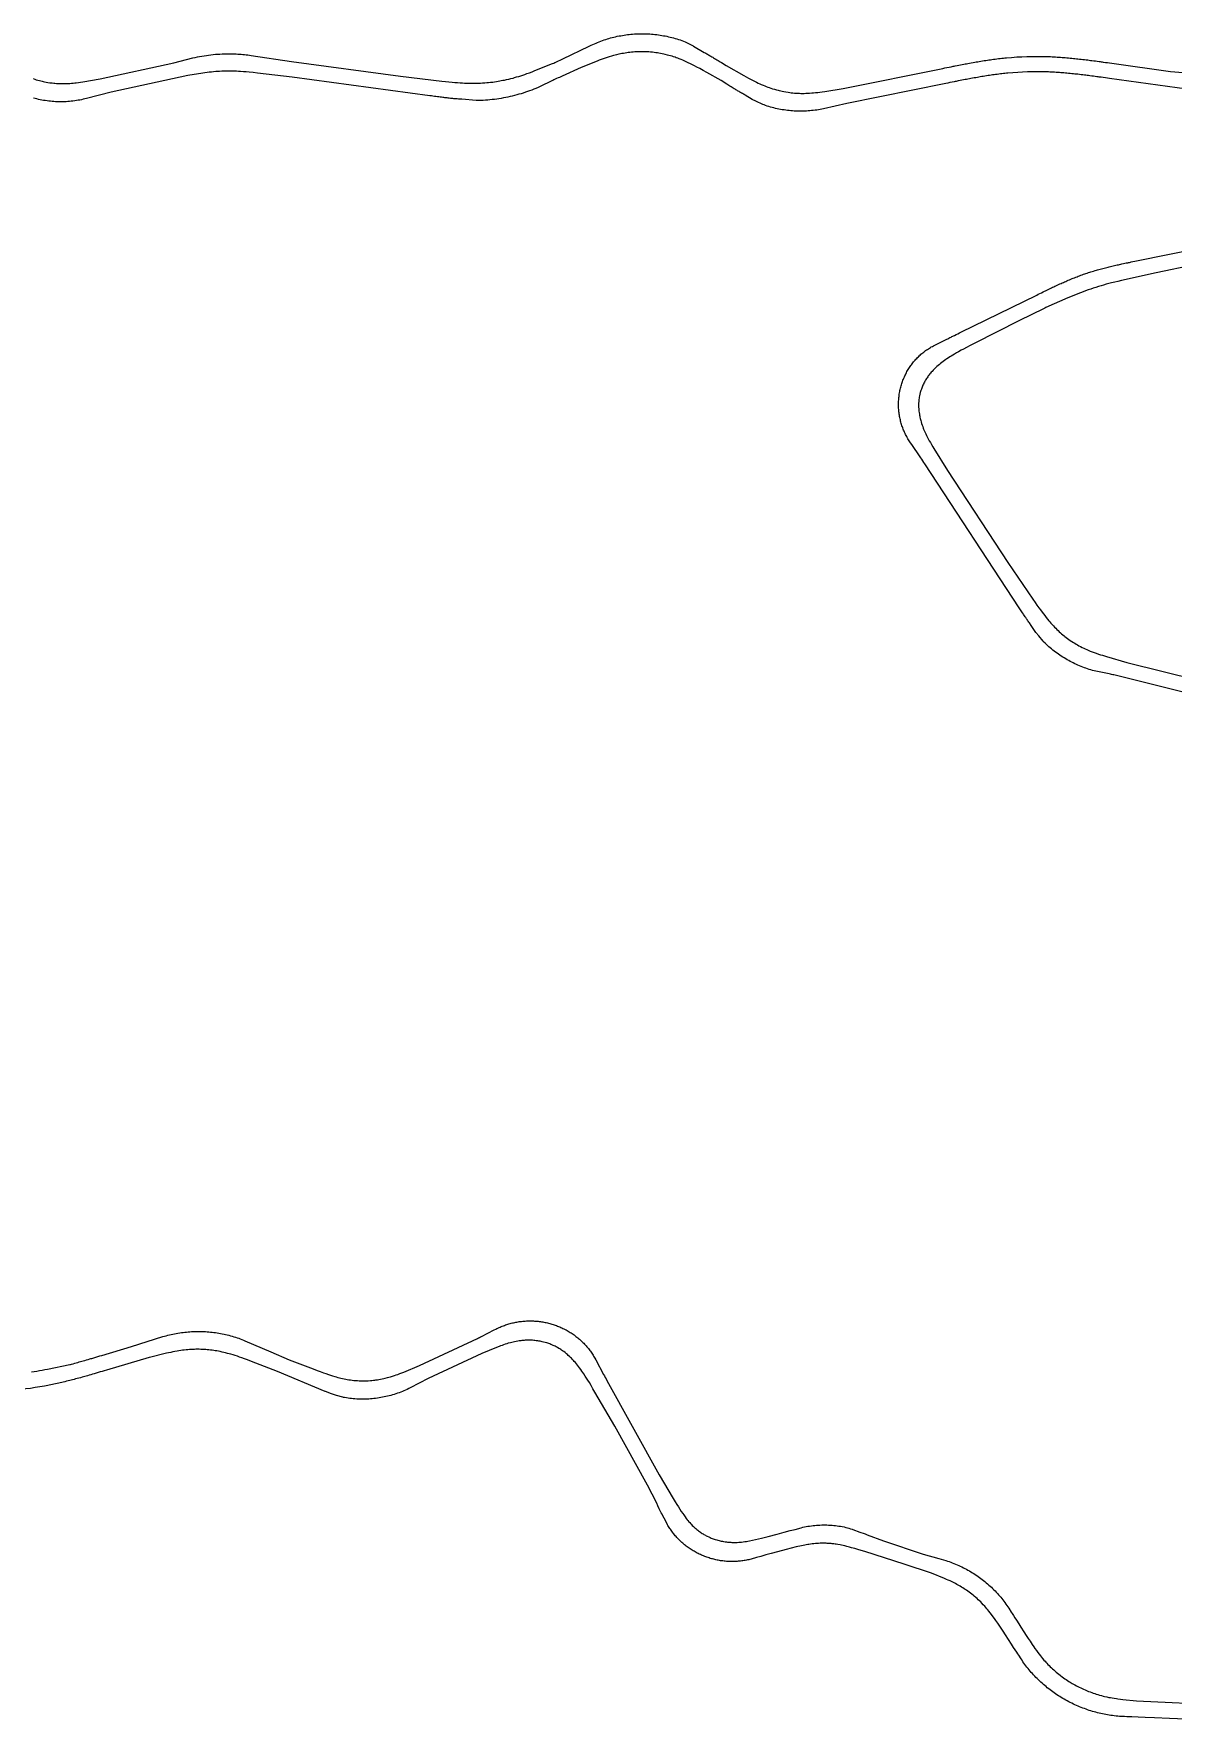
# Model space of a CAD drawing. Header units: metres. Extents: x 4690832 to 4692903, y 2173906 to 2175590.
# Drawn here: x 4691867 to 4692385, y 2174708 to 2175474 of the extents above; entities that cross this region are included whole.
import ezdxf

# ---------------------------------------------------------------- set-up
doc = ezdxf.new("R2010")
doc.units = ezdxf.units.M

msp = doc.modelspace()

# ---------------------------------------------------------------- linework, layer by layer
at = {"flags": 128}
for points in [[(4691866.97, 2175454.04), (4691867.66, 2175453.81), (4691868.36, 2175453.58), (4691869.06, 2175453.37), (4691869.77, 2175453.17), (4691870.48, 2175452.99), (4691870.96, 2175452.87), (4691871.44, 2175452.76), (4691872.16, 2175452.6), (4691872.88, 2175452.47), (4691873.59, 2175452.34), (4691874.56, 2175452.19), (4691875.05, 2175452.13), (4691875.53, 2175452.07), (4691876.27, 2175451.99), (4691876.75, 2175451.94), (4691877.49, 2175451.89), (4691878.23, 2175451.84), (4691878.96, 2175451.81), (4691879.69, 2175451.79), (4691880.67, 2175451.79), (4691881.4, 2175451.8), (4691882.14, 2175451.82), (4691882.88, 2175451.86), (4691883.62, 2175451.9), (4691884.36, 2175451.96), (4691885.09, 2175452.02), (4691885.83, 2175452.1), (4691886.55, 2175452.18), (4691887.53, 2175452.31), (4691888.5, 2175452.44), (4691889.47, 2175452.6), (4691897.4, 2175453.93), (4691930.89, 2175461.19), (4691939.57, 2175463.5), (4691940.58, 2175463.72), (4691941.59, 2175463.93), (4691942.6, 2175464.13), (4691943.61, 2175464.31), (4691944.63, 2175464.48), (4691945.65, 2175464.63), (4691946.67, 2175464.77), (4691947.69, 2175464.89), (4691948.71, 2175465), (4691949.73, 2175465.1), (4691950.76, 2175465.18), (4691951.78, 2175465.24), (4691952.81, 2175465.3), (4691953.84, 2175465.33), (4691954.86, 2175465.36), (4691955.89, 2175465.36), (4691956.91, 2175465.36), (4691957.68, 2175465.34), (4691958.45, 2175465.32), (4691959.22, 2175465.28), (4691959.98, 2175465.24), (4691960.75, 2175465.19), (4691961.51, 2175465.13), (4691962.27, 2175465.07), (4691963.03, 2175464.99), (4691963.79, 2175464.91), (4691964.55, 2175464.81), (4691966.04, 2175464.58), (4691984.31, 2175461.84), (4692033.86, 2175455.13), (4692052.64, 2175452.94), (4692054.36, 2175452.75), (4692055.84, 2175452.59), (4692057.31, 2175452.45), (4692058.54, 2175452.35), (4692059.77, 2175452.25), (4692061, 2175452.17), (4692061.98, 2175452.11), (4692062.96, 2175452.06), (4692063.95, 2175452.02), (4692064.94, 2175451.99), (4692066.17, 2175451.97), (4692067.16, 2175451.97), (4692068.15, 2175451.98), (4692069.15, 2175452.01), (4692070.15, 2175452.04), (4692071.13, 2175452.09), (4692072.12, 2175452.16), (4692073.1, 2175452.24), (4692073.83, 2175452.3), (4692074.81, 2175452.41), (4692075.78, 2175452.52), (4692076.51, 2175452.62), (4692077.49, 2175452.76), (4692078.21, 2175452.88), (4692078.94, 2175453), (4692079.68, 2175453.14), (4692080.41, 2175453.28), (4692081.14, 2175453.42), (4692082.11, 2175453.63), (4692083.07, 2175453.86), (4692084.03, 2175454.09), (4692084.99, 2175454.34), (4692085.7, 2175454.53), (4692086.64, 2175454.8), (4692087.58, 2175455.08), (4692088.52, 2175455.38), (4692089.45, 2175455.68), (4692090.39, 2175456), (4692091.32, 2175456.32), (4692092.48, 2175456.75), (4692093.64, 2175457.18), (4692094.57, 2175457.54), (4692102.54, 2175460.71, 0.000366), (4692104.4, 2175461.56), (4692107.63, 2175463.04), (4692119.64, 2175468.84), (4692120.57, 2175469.29), (4692121.28, 2175469.61), (4692121.99, 2175469.93), (4692122.71, 2175470.24), (4692123.44, 2175470.54), (4692124.16, 2175470.83), (4692124.9, 2175471.1), (4692125.63, 2175471.37), (4692126.37, 2175471.62), (4692127.11, 2175471.87), (4692127.86, 2175472.1), (4692128.61, 2175472.33), (4692129.36, 2175472.54), (4692130.12, 2175472.74), (4692130.87, 2175472.93), (4692131.64, 2175473.11), (4692132.4, 2175473.28), (4692133.16, 2175473.43), (4692133.93, 2175473.58), (4692134.7, 2175473.72), (4692135.48, 2175473.84), (4692136.25, 2175473.95), (4692137.02, 2175474.05), (4692137.8, 2175474.14), (4692138.58, 2175474.22), (4692139.36, 2175474.29), (4692140.14, 2175474.35), (4692140.92, 2175474.39), (4692141.7, 2175474.43), (4692142.48, 2175474.45), (4692143.26, 2175474.46), (4692144.04, 2175474.46), (4692144.83, 2175474.45), (4692145.61, 2175474.43), (4692146.39, 2175474.39), (4692147.17, 2175474.35), (4692147.95, 2175474.29), (4692148.73, 2175474.22), (4692149.51, 2175474.14), (4692150.28, 2175474.05), (4692151.06, 2175473.95), (4692151.83, 2175473.84), (4692152.6, 2175473.71), (4692153.37, 2175473.58), (4692154.14, 2175473.43), (4692154.91, 2175473.28), (4692155.67, 2175473.11), (4692156.43, 2175472.93), (4692157.19, 2175472.74), (4692157.94, 2175472.53), (4692158.69, 2175472.32), (4692159.44, 2175472.1), (4692160.19, 2175471.86), (4692160.93, 2175471.62), (4692161.67, 2175471.36), (4692162.43, 2175471.09), (4692163.15, 2175470.75), (4692165.66, 2175469.56), (4692166.82, 2175469.01), (4692167.08, 2175468.87), (4692171.91, 2175465.99, -0.003763), (4692173.45, 2175465.11, -0.003), (4692174.87, 2175464.27, -0.0024), (4692176.6, 2175463.22, -0.0012), (4692177.64, 2175462.58, -0.0006), (4692179.69, 2175461.31), (4692181.8, 2175460), (4692189.88, 2175455.49), (4692192.06, 2175454.29), (4692192.93, 2175453.82), (4692193.81, 2175453.35), (4692194.69, 2175452.9), (4692195.58, 2175452.46), (4692196.47, 2175452.03), (4692197.15, 2175451.72), (4692197.82, 2175451.42), (4692198.72, 2175451.02), (4692199.4, 2175450.74), (4692200.08, 2175450.47), (4692200.76, 2175450.21), (4692201.45, 2175449.96), (4692202.14, 2175449.72), (4692202.84, 2175449.49), (4692203.78, 2175449.19), (4692204.74, 2175448.92), (4692205.45, 2175448.74), (4692205.92, 2175448.62), (4692206.63, 2175448.45), (4692207.34, 2175448.3), (4692208.06, 2175448.15), (4692209.03, 2175447.98), (4692210, 2175447.83), (4692210.74, 2175447.73), (4692211.47, 2175447.64), (4692212.21, 2175447.57), (4692212.93, 2175447.51), (4692213.66, 2175447.46), (4692214.39, 2175447.42), (4692215.12, 2175447.39), (4692215.86, 2175447.37), (4692216.59, 2175447.37), (4692217.34, 2175447.37), (4692218.08, 2175447.39), (4692218.82, 2175447.42), (4692219.8, 2175447.47), (4692220.79, 2175447.54), (4692221.51, 2175447.6), (4692222.49, 2175447.7), (4692223.46, 2175447.81), (4692224.44, 2175447.93), (4692225.41, 2175448.06), (4692226.63, 2175448.25), (4692235.1, 2175449.62), (4692280.28, 2175458.73, -0.000345), (4692284.08, 2175459.49, -0.00069), (4692285.98, 2175459.87, -0.001381), (4692289.16, 2175460.49, -0.001726), (4692291.72, 2175460.97, -0.002417), (4692294.8, 2175461.52, -0.002762), (4692297.51, 2175461.98, -0.003452), (4692300.56, 2175462.45, -0.003798), (4692303.34, 2175462.85, -0.004488), (4692306.39, 2175463.23, -0.004833), (4692309.23, 2175463.53, -0.032521), (4692327.87, 2175464.09, -0.004833), (4692330.73, 2175463.97, -0.004488), (4692333.79, 2175463.77, -0.003798), (4692336.6, 2175463.55, -0.003452), (4692339.67, 2175463.26, -0.002762), (4692342.4, 2175462.97, -0.002417), (4692345.51, 2175462.6, -0.001726), (4692348.09, 2175462.28, -0.001381), (4692351.3, 2175461.85, -0.00069), (4692353.23, 2175461.59, -0.000345), (4692357.06, 2175461.06), (4692383.78, 2175457.35), (4692389.58, 2175456.87)], [(4692391.25, 2175449.24), (4692356.1, 2175454.13, 0.000345), (4692352.27, 2175454.66, 0.00069), (4692350.37, 2175454.92, 0.001381), (4692347.19, 2175455.34, 0.001726), (4692344.66, 2175455.65, 0.002417), (4692341.62, 2175456.01, 0.002762), (4692338.97, 2175456.29, 0.003452), (4692335.99, 2175456.58, 0.003798), (4692333.29, 2175456.79, 0.004488), (4692330.35, 2175456.98, 0.004833), (4692327.63, 2175457.1, 0.032521), (4692309.9, 2175456.56, 0.004833), (4692307.19, 2175456.27, 0.004488), (4692304.27, 2175455.91, 0.003798), (4692301.59, 2175455.53, 0.003452), (4692298.63, 2175455.07, 0.002762), (4692296, 2175454.62, 0.002417), (4692292.99, 2175454.08, 0.001726), (4692290.48, 2175453.61, 0.001381), (4692287.34, 2175453, 0.00069), (4692285.45, 2175452.62, 0.000345), (4692281.66, 2175451.86), (4692236.63, 2175442.78), (4692226.1, 2175440.35), (4692225.33, 2175440.19), (4692224.55, 2175440.04), (4692223.78, 2175439.91), (4692223.01, 2175439.79), (4692222.23, 2175439.68), (4692221.45, 2175439.58), (4692220.67, 2175439.5), (4692219.89, 2175439.42), (4692219.11, 2175439.36), (4692218.32, 2175439.31), (4692217.54, 2175439.28), (4692216.76, 2175439.25), (4692215.97, 2175439.24), (4692215.19, 2175439.24), (4692214.4, 2175439.26), (4692213.62, 2175439.28), (4692212.83, 2175439.32), (4692212.05, 2175439.37), (4692211.27, 2175439.43), (4692210.49, 2175439.51), (4692209.71, 2175439.6), (4692208.93, 2175439.7), (4692208.15, 2175439.81), (4692207.38, 2175439.93), (4692206.61, 2175440.07), (4692205.84, 2175440.21), (4692205.07, 2175440.37), (4692204.31, 2175440.55), (4692203.54, 2175440.73), (4692202.79, 2175440.93), (4692202.03, 2175441.13), (4692201.28, 2175441.35), (4692200.53, 2175441.59), (4692199.79, 2175441.83), (4692199.05, 2175442.08), (4692198.52, 2175442.27), (4692195.29, 2175443.8), (4692193.65, 2175444.58), (4692190.47, 2175446.58, -0.002732), (4692189.67, 2175447.03, -0.004312), (4692188.04, 2175447.95, -0.00308), (4692186.7, 2175448.74, -0.002464), (4692185.06, 2175449.74, -0.001232), (4692184.08, 2175450.34, -0.000616), (4692182.14, 2175451.54), (4692179.59, 2175453.13), (4692173.09, 2175456.79), (4692171.36, 2175457.76), (4692169.84, 2175458.59), (4692168.54, 2175459.29), (4692167.45, 2175459.87), (4692166.58, 2175460.32), (4692165.7, 2175460.76), (4692164.59, 2175461.3), (4692163.93, 2175461.61), (4692163.03, 2175462.02), (4692162.12, 2175462.41), (4692161.43, 2175462.69), (4692160.51, 2175463.06), (4692159.82, 2175463.32), (4692159.13, 2175463.57), (4692158.66, 2175463.74), (4692157.97, 2175463.97), (4692157.27, 2175464.19), (4692156.57, 2175464.4), (4692155.87, 2175464.6), (4692155.16, 2175464.79), (4692154.2, 2175465.03), (4692153.48, 2175465.2), (4692152.75, 2175465.35), (4692152.03, 2175465.49), (4692151.31, 2175465.62), (4692150.59, 2175465.73), (4692149.87, 2175465.84), (4692149.14, 2175465.94), (4692148.42, 2175466.02), (4692147.43, 2175466.11), (4692146.7, 2175466.17), (4692145.95, 2175466.21), (4692145.22, 2175466.25), (4692144.48, 2175466.27), (4692143.99, 2175466.27), (4692143.26, 2175466.28), (4692142.53, 2175466.27), (4692141.8, 2175466.25), (4692141.07, 2175466.21), (4692140.33, 2175466.17), (4692139.59, 2175466.11), (4692138.85, 2175466.05), (4692138.12, 2175465.97), (4692137.38, 2175465.88), (4692136.65, 2175465.78), (4692135.93, 2175465.67), (4692135.21, 2175465.55), (4692134.49, 2175465.42), (4692133.77, 2175465.27), (4692133.05, 2175465.12), (4692132.08, 2175464.9), (4692131.36, 2175464.72), (4692130.64, 2175464.53), (4692129.7, 2175464.27), (4692128.75, 2175463.99), (4692127.81, 2175463.69), (4692126.88, 2175463.39), (4692125.95, 2175463.07), (4692125.03, 2175462.73), (4692124.11, 2175462.39), (4692123.19, 2175462.03), (4692115.91, 2175459.14), (4692107.32, 2175455.2, -0.000488), (4692104.82, 2175454.06, -0.000976), (4692103.57, 2175453.49, -0.000932), (4692102.56, 2175453.04), (4692097.34, 2175450.45), (4692096.39, 2175450.03), (4692095.44, 2175449.63), (4692094.49, 2175449.24), (4692093.52, 2175448.87), (4692092.56, 2175448.51), (4692091.59, 2175448.17), (4692090.61, 2175447.84), (4692089.63, 2175447.52), (4692088.65, 2175447.21), (4692087.66, 2175446.92), (4692086.67, 2175446.64), (4692085.67, 2175446.38), (4692084.67, 2175446.13), (4692083.67, 2175445.9), (4692082.66, 2175445.67), (4692081.66, 2175445.47), (4692080.64, 2175445.27), (4692079.63, 2175445.09), (4692078.61, 2175444.93), (4692077.59, 2175444.78), (4692076.57, 2175444.64), (4692075.55, 2175444.52), (4692074.52, 2175444.41), (4692073.5, 2175444.32), (4692072.47, 2175444.24), (4692071.44, 2175444.17), (4692070.41, 2175444.12), (4692069.36, 2175444.08), (4692068.31, 2175444.12), (4692061.77, 2175444.65, -0.00471), (4692059.64, 2175444.81, -0.003905), (4692057.68, 2175444.98, -0.003417), (4692055.46, 2175445.22, -0.00244), (4692053.61, 2175445.43, -0.001952), (4692051.33, 2175445.72, -0.000976), (4692049.96, 2175445.9, -0.000488), (4692047.24, 2175446.26), (4691984.6, 2175454.73), (4691968.83, 2175456.56), (4691966.87, 2175456.77), (4691965.15, 2175456.95), (4691963.68, 2175457.09), (4691962.45, 2175457.19), (4691961.23, 2175457.28), (4691960.25, 2175457.35), (4691959.27, 2175457.4), (4691958.29, 2175457.44), (4691957.55, 2175457.46), (4691956.56, 2175457.48), (4691955.82, 2175457.48), (4691955.08, 2175457.48), (4691954.34, 2175457.47), (4691953.6, 2175457.45), (4691952.6, 2175457.41), (4691951.61, 2175457.35), (4691950.87, 2175457.31), (4691949.89, 2175457.23), (4691948.9, 2175457.14), (4691947.92, 2175457.04), (4691946.95, 2175456.92), (4691945.98, 2175456.8), (4691945.01, 2175456.66), (4691944.03, 2175456.51), (4691937.25, 2175455.41), (4691902.4, 2175447.85), (4691891.2, 2175445.03), (4691890.45, 2175444.84), (4691889.68, 2175444.66), (4691888.91, 2175444.49), (4691888.14, 2175444.33), (4691887.36, 2175444.19), (4691886.58, 2175444.06), (4691885.8, 2175443.95), (4691885.02, 2175443.85), (4691884.24, 2175443.76), (4691883.45, 2175443.69), (4691882.67, 2175443.62), (4691881.88, 2175443.58), (4691881.09, 2175443.54), (4691880.31, 2175443.52), (4691879.52, 2175443.51), (4691878.73, 2175443.52), (4691877.94, 2175443.54), (4691877.16, 2175443.57), (4691876.37, 2175443.62), (4691875.58, 2175443.68), (4691874.8, 2175443.75), (4691874.02, 2175443.84), (4691873.23, 2175443.94), (4691872.45, 2175444.05), (4691871.68, 2175444.18), (4691870.9, 2175444.32), (4691870.13, 2175444.47), (4691869.36, 2175444.64), (4691868.59, 2175444.82), (4691867.83, 2175445.01), (4691867.07, 2175445.21)], [(4692421.66, 2175167.19), (4692358.09, 2175183.01, -0.000603), (4692355.89, 2175183.56, -0.000035), (4692355.85, 2175183.57), (4692351.41, 2175184.38), (4692350.64, 2175184.55), (4692349.88, 2175184.73), (4692349.12, 2175184.93), (4692348.36, 2175185.13), (4692347.61, 2175185.35), (4692346.86, 2175185.58), (4692346.11, 2175185.82), (4692345.37, 2175186.07), (4692344.63, 2175186.33), (4692343.9, 2175186.61), (4692343.17, 2175186.89), (4692342.44, 2175187.19), (4692341.72, 2175187.5), (4692341, 2175187.81), (4692340.29, 2175188.14), (4692339.59, 2175188.48), (4692338.89, 2175188.84), (4692338.19, 2175189.2), (4692337.5, 2175189.57), (4692336.82, 2175189.95), (4692336.14, 2175190.35), (4692335.47, 2175190.75), (4692334.8, 2175191.17), (4692334.14, 2175191.59), (4692333.49, 2175192.02), (4692332.85, 2175192.47), (4692332.21, 2175192.92), (4692331.58, 2175193.39), (4692330.95, 2175193.86), (4692330.34, 2175194.34), (4692329.73, 2175194.84), (4692329.13, 2175195.34), (4692328.53, 2175195.85), (4692327.95, 2175196.37), (4692327.37, 2175196.9), (4692326.8, 2175197.44), (4692326.24, 2175197.98), (4692326.04, 2175198.18), (4692325.85, 2175198.4), (4692323.9, 2175200.74), (4692322.58, 2175202.33), (4692322.27, 2175202.77), (4692320.15, 2175206.02, -0.001069), (4692319.94, 2175206.32, -0.00422), (4692318.85, 2175207.84, -0.003014), (4692317.97, 2175209.12, -0.002411), (4692316.9, 2175210.72, -0.001206), (4692316.26, 2175211.68, -0.000603), (4692315.01, 2175213.58), (4692272.15, 2175278.93, -0.001603), (4692270.32, 2175281.74, -0.002083), (4692269.72, 2175282.68), (4692266.51, 2175287.31), (4692265.31, 2175289.04), (4692265.01, 2175289.5), (4692264.72, 2175289.96), (4692264.44, 2175290.42), (4692264.17, 2175290.89), (4692263.91, 2175291.36), (4692263.65, 2175291.84), (4692263.41, 2175292.32), (4692263.17, 2175292.81), (4692262.94, 2175293.3), (4692262.72, 2175293.79), (4692262.51, 2175294.29), (4692262.31, 2175294.79), (4692262.11, 2175295.29), (4692261.93, 2175295.8), (4692261.75, 2175296.31), (4692261.59, 2175296.83), (4692261.43, 2175297.35), (4692261.28, 2175297.87), (4692261.14, 2175298.39), (4692261.01, 2175298.91), (4692260.89, 2175299.44), (4692260.78, 2175299.97), (4692260.68, 2175300.5), (4692260.59, 2175301.03), (4692260.5, 2175301.57), (4692260.43, 2175302.1), (4692260.36, 2175302.64), (4692260.31, 2175303.18), (4692260.26, 2175303.72), (4692260.23, 2175304.26), (4692260.2, 2175304.8), (4692260.19, 2175305.34), (4692260.18, 2175305.88), (4692260.18, 2175306.42), (4692260.19, 2175306.96), (4692260.21, 2175307.5), (4692260.25, 2175308.04), (4692260.29, 2175308.58), (4692260.34, 2175309.12), (4692260.4, 2175309.65), (4692260.46, 2175310.19), (4692260.54, 2175310.72), (4692260.63, 2175311.26), (4692260.73, 2175311.79), (4692260.83, 2175312.32), (4692260.95, 2175312.84), (4692261.08, 2175313.37), (4692261.21, 2175313.89), (4692261.35, 2175314.41), (4692261.51, 2175314.93), (4692261.67, 2175315.45), (4692261.84, 2175315.96), (4692262.02, 2175316.47), (4692262.21, 2175316.97), (4692262.41, 2175317.47), (4692262.61, 2175317.97), (4692262.83, 2175318.47), (4692263.05, 2175318.96), (4692263.28, 2175319.44), (4692263.53, 2175319.93), (4692263.78, 2175320.4), (4692264.03, 2175320.88), (4692264.3, 2175321.34), (4692264.57, 2175321.81), (4692264.86, 2175322.26), (4692265.15, 2175322.72), (4692265.44, 2175323.16), (4692265.75, 2175323.61), (4692266.06, 2175324.04), (4692266.39, 2175324.47), (4692266.71, 2175324.89), (4692267.05, 2175325.31), (4692267.39, 2175325.72), (4692267.74, 2175326.13), (4692268.1, 2175326.53), (4692268.47, 2175326.92), (4692268.84, 2175327.3), (4692269.21, 2175327.68), (4692269.6, 2175328.05), (4692269.99, 2175328.41), (4692270.38, 2175328.76), (4692270.78, 2175329.11), (4692271.19, 2175329.45), (4692271.61, 2175329.78), (4692272.02, 2175330.1), (4692272.45, 2175330.42), (4692272.88, 2175330.72), (4692273.31, 2175331.02), (4692273.75, 2175331.31), (4692274.19, 2175331.58), (4692274.64, 2175331.85), (4692275.09, 2175332.11), (4692275.55, 2175332.36), (4692276.01, 2175332.6), (4692276.68, 2175332.94), (4692282.11, 2175335.59, -0.004857), (4692284.04, 2175336.61, -0.003205), (4692285.56, 2175337.38, -0.001603), (4692288.57, 2175338.86), (4692322.97, 2175355.71, -0.000428), (4692325.85, 2175357.12, -0.000856), (4692327.3, 2175357.82, -0.001711), (4692329.72, 2175358.99, -0.002139), (4692331.68, 2175359.91, -0.002995), (4692334.05, 2175360.99, -0.003423), (4692336.14, 2175361.91, -0.004278), (4692338.51, 2175362.92, -0.004706), (4692340.69, 2175363.8, -0.005562), (4692343.09, 2175364.71, -0.00599), (4692345.35, 2175365.5, -0.00599), (4692347.63, 2175366.24, -0.005562), (4692350.09, 2175366.98, -0.004706), (4692352.35, 2175367.61, -0.004278), (4692354.84, 2175368.26, -0.003423), (4692357.07, 2175368.8, -0.002995), (4692359.6, 2175369.38, -0.002139), (4692361.72, 2175369.84, -0.001711), (4692364.35, 2175370.4, -0.000856), (4692365.93, 2175370.72, -0.000428), (4692369.07, 2175371.36), (4692395.36, 2175376.65)], [(4692394.75, 2175369.39), (4692377.23, 2175365.86), (4692361.57, 2175362.32), (4692359.87, 2175361.92), (4692358.42, 2175361.57), (4692356.97, 2175361.21), (4692355.78, 2175360.9), (4692354.58, 2175360.58), (4692353.38, 2175360.25), (4692352.2, 2175359.91), (4692351.01, 2175359.56), (4692349.84, 2175359.19), (4692348.67, 2175358.82), (4692347.5, 2175358.44), (4692346.34, 2175358.04), (4692345.18, 2175357.63), (4692344.02, 2175357.2), (4692342.87, 2175356.76), (4692341.72, 2175356.31), (4692340.58, 2175355.85), (4692339.44, 2175355.38), (4692338.3, 2175354.9), (4692337.16, 2175354.4), (4692327.15, 2175349.96, 0.000164), (4692326.05, 2175349.43), (4692315.23, 2175344.13), (4692294.58, 2175333.67), (4692292.81, 2175332.77), (4692291.05, 2175331.85), (4692289.74, 2175331.16), (4692288.66, 2175330.57), (4692287.36, 2175329.85), (4692286.5, 2175329.37), (4692285.64, 2175328.87), (4692284.79, 2175328.37), (4692284.16, 2175327.98), (4692283.53, 2175327.58), (4692282.9, 2175327.18), (4692282.08, 2175326.63), (4692281.68, 2175326.36), (4692281.07, 2175325.93), (4692280.48, 2175325.51), (4692279.9, 2175325.07), (4692279.32, 2175324.62), (4692278.75, 2175324.16), (4692278.19, 2175323.69), (4692277.64, 2175323.2), (4692277.1, 2175322.7), (4692276.57, 2175322.19), (4692276.23, 2175321.85), (4692275.9, 2175321.51), (4692275.4, 2175320.97), (4692275.08, 2175320.61), (4692274.76, 2175320.24), (4692274.45, 2175319.87), (4692274, 2175319.29), (4692273.71, 2175318.91), (4692273.43, 2175318.51), (4692273.16, 2175318.11), (4692272.89, 2175317.71), (4692272.63, 2175317.3), (4692272.38, 2175316.89), (4692272.15, 2175316.48), (4692271.91, 2175316.05), (4692271.69, 2175315.63), (4692271.48, 2175315.19), (4692271.27, 2175314.75), (4692271.08, 2175314.32), (4692270.9, 2175313.87), (4692270.73, 2175313.42), (4692270.56, 2175312.97), (4692270.33, 2175312.28), (4692270.19, 2175311.82), (4692270.07, 2175311.37), (4692269.89, 2175310.66), (4692269.74, 2175309.95), (4692269.61, 2175309.23), (4692269.54, 2175308.76), (4692269.47, 2175308.28), (4692269.42, 2175307.8), (4692269.38, 2175307.32), (4692269.33, 2175306.59), (4692269.31, 2175305.87), (4692269.31, 2175305.39), (4692269.32, 2175304.67), (4692269.36, 2175303.94), (4692269.39, 2175303.46), (4692269.44, 2175302.98), (4692269.53, 2175302.26), (4692269.64, 2175301.53), (4692269.72, 2175301.06), (4692269.81, 2175300.59), (4692269.91, 2175300.12), (4692270.02, 2175299.64), (4692270.13, 2175299.17), (4692270.26, 2175298.7), (4692270.46, 2175298), (4692270.68, 2175297.3), (4692270.91, 2175296.62), (4692271.16, 2175295.93), (4692271.42, 2175295.25), (4692271.6, 2175294.8), (4692271.89, 2175294.12), (4692272.29, 2175293.21), (4692272.6, 2175292.55), (4692272.93, 2175291.88), (4692273.37, 2175291), (4692273.71, 2175290.35), (4692274.18, 2175289.49), (4692274.66, 2175288.64), (4692275.15, 2175287.78), (4692275.78, 2175286.72), (4692276.3, 2175285.88), (4692282.44, 2175276.01), (4692309.91, 2175234.12), (4692321.25, 2175217.44), (4692322.23, 2175216.01), (4692323.08, 2175214.79), (4692323.94, 2175213.57), (4692324.66, 2175212.57), (4692325.4, 2175211.57), (4692325.99, 2175210.78), (4692326.6, 2175209.99), (4692327.21, 2175209.21), (4692327.84, 2175208.44), (4692328.47, 2175207.67), (4692328.95, 2175207.11), (4692329.43, 2175206.56), (4692330.09, 2175205.82), (4692330.59, 2175205.29), (4692331.09, 2175204.76), (4692331.61, 2175204.23), (4692332.13, 2175203.72), (4692332.66, 2175203.21), (4692333.2, 2175202.7), (4692333.75, 2175202.21), (4692334.31, 2175201.72), (4692334.87, 2175201.24), (4692335.44, 2175200.78), (4692335.82, 2175200.48), (4692336.4, 2175200.03), (4692336.99, 2175199.6), (4692337.58, 2175199.17), (4692338.18, 2175198.75), (4692339.01, 2175198.2), (4692339.63, 2175197.8), (4692340.26, 2175197.42), (4692340.89, 2175197.04), (4692341.54, 2175196.67), (4692342.18, 2175196.31), (4692342.82, 2175195.97), (4692343.69, 2175195.53), (4692344.36, 2175195.2), (4692345.02, 2175194.89), (4692345.7, 2175194.58), (4692346.38, 2175194.29), (4692347.29, 2175193.91), (4692348.21, 2175193.55), (4692349.13, 2175193.2), (4692350.05, 2175192.87), (4692350.98, 2175192.55), (4692351.91, 2175192.24), (4692352.85, 2175191.95), (4692353.79, 2175191.66), (4692354.74, 2175191.38), (4692363.97, 2175188.76), (4692412.32, 2175176.73)], [(4691866.14, 2174866.27), (4691867.36, 2174866.46), (4691868.58, 2174866.65), (4691869.79, 2174866.86), (4691871.01, 2174867.07), (4691872.22, 2174867.3), (4691873.44, 2174867.53), (4691883.58, 2174869.61, 0.000862), (4691884.36, 2174869.81, 0.002453), (4691887.27, 2174870.61, 0.001752), (4691889.69, 2174871.29, 0.001402), (4691892.73, 2174872.16, 0.000701), (4691894.55, 2174872.7, 0.00035), (4691898.2, 2174873.78), (4691911.68, 2174877.77), (4691925.91, 2174882.29), (4691926.66, 2174882.51), (4691927.41, 2174882.72), (4691928.17, 2174882.92), (4691928.92, 2174883.11), (4691929.68, 2174883.28), (4691930.44, 2174883.45), (4691931.21, 2174883.61), (4691931.98, 2174883.76), (4691932.74, 2174883.89), (4691933.52, 2174884.02), (4691934.29, 2174884.13), (4691935.06, 2174884.23), (4691935.84, 2174884.33), (4691936.61, 2174884.41), (4691937.39, 2174884.48), (4691938.17, 2174884.54), (4691938.95, 2174884.59), (4691939.72, 2174884.63), (4691940.5, 2174884.65), (4691941.28, 2174884.67), (4691942.06, 2174884.68), (4691942.84, 2174884.67), (4691943.62, 2174884.66), (4691944.4, 2174884.63), (4691945.18, 2174884.59), (4691945.96, 2174884.54), (4691946.74, 2174884.48), (4691947.51, 2174884.41), (4691948.29, 2174884.33), (4691949.06, 2174884.24), (4691949.83, 2174884.13), (4691950.6, 2174884.02), (4691951.37, 2174883.89), (4691952.13, 2174883.76), (4691952.9, 2174883.61), (4691953.66, 2174883.45), (4691954.41, 2174883.28), (4691955.17, 2174883.1), (4691955.92, 2174882.91), (4691956.67, 2174882.71), (4691957.41, 2174882.5), (4691958.15, 2174882.28), (4691958.89, 2174882.05), (4691959.62, 2174881.8), (4691960.35, 2174881.55), (4691961.07, 2174881.28), (4691961.78, 2174881.01), (4691962.5, 2174880.72), (4691963.2, 2174880.42), (4691974.92, 2174875.34), (4691983.27, 2174871.83), (4691994.12, 2174867.64), (4691995.99, 2174866.93), (4691997.4, 2174866.41), (4691998.8, 2174865.89), (4691999.97, 2174865.48), (4692001.14, 2174865.08), (4692002.08, 2174864.77), (4692003.01, 2174864.48), (4692003.96, 2174864.19), (4692004.67, 2174863.99), (4692005.38, 2174863.8), (4692006.09, 2174863.62), (4692006.81, 2174863.44), (4692007.53, 2174863.28), (4692008.25, 2174863.12), (4692008.98, 2174862.98), (4692009.7, 2174862.84), (4692010.43, 2174862.72), (4692011.15, 2174862.62), (4692011.87, 2174862.52), (4692012.6, 2174862.44), (4692013.33, 2174862.37), (4692013.82, 2174862.33), (4692014.3, 2174862.3), (4692015.04, 2174862.26), (4692015.78, 2174862.24), (4692016.51, 2174862.22), (4692017.25, 2174862.23), (4692017.98, 2174862.24), (4692018.71, 2174862.27), (4692019.19, 2174862.29), (4692020.17, 2174862.36), (4692020.91, 2174862.43), (4692021.64, 2174862.51), (4692022.14, 2174862.57), (4692022.62, 2174862.63), (4692023.35, 2174862.74), (4692024.07, 2174862.86), (4692024.79, 2174862.99), (4692025.5, 2174863.13), (4692026.22, 2174863.29), (4692026.94, 2174863.45), (4692027.9, 2174863.69), (4692028.61, 2174863.89), (4692029.32, 2174864.09), (4692030.26, 2174864.38), (4692031.2, 2174864.68), (4692031.9, 2174864.92), (4692032.59, 2174865.16), (4692033.51, 2174865.5), (4692034.42, 2174865.85), (4692035.34, 2174866.22), (4692042.45, 2174869.13), (4692068.82, 2174881.48, -0.000874), (4692070.73, 2174882.37), (4692076.47, 2174885.37), (4692077.18, 2174885.74), (4692077.66, 2174885.98), (4692078.14, 2174886.21), (4692078.63, 2174886.43), (4692079.12, 2174886.65), (4692079.61, 2174886.86), (4692080.11, 2174887.06), (4692080.61, 2174887.25), (4692081.11, 2174887.43), (4692081.62, 2174887.61), (4692082.13, 2174887.78), (4692082.64, 2174887.94), (4692083.15, 2174888.1), (4692083.66, 2174888.24), (4692084.18, 2174888.38), (4692084.7, 2174888.51), (4692085.22, 2174888.63), (4692085.75, 2174888.74), (4692086.27, 2174888.85), (4692086.8, 2174888.94), (4692087.33, 2174889.03), (4692087.86, 2174889.11), (4692088.39, 2174889.18), (4692088.92, 2174889.25), (4692089.45, 2174889.3), (4692089.99, 2174889.35), (4692090.52, 2174889.39), (4692091.05, 2174889.42), (4692091.59, 2174889.44), (4692092.12, 2174889.45), (4692092.66, 2174889.46), (4692093.2, 2174889.46), (4692093.73, 2174889.45), (4692094.27, 2174889.43), (4692094.8, 2174889.4), (4692095.34, 2174889.36), (4692095.87, 2174889.32), (4692096.4, 2174889.27), (4692096.93, 2174889.2), (4692097.46, 2174889.14), (4692097.99, 2174889.06), (4692098.52, 2174888.97), (4692099.05, 2174888.88), (4692099.57, 2174888.78), (4692100.1, 2174888.67), (4692100.62, 2174888.55), (4692101.14, 2174888.42), (4692101.66, 2174888.29), (4692102.17, 2174888.14), (4692102.69, 2174887.99), (4692103.2, 2174887.83), (4692103.71, 2174887.67), (4692104.21, 2174887.49), (4692104.71, 2174887.31), (4692105.21, 2174887.12), (4692105.71, 2174886.92), (4692106.2, 2174886.72), (4692106.69, 2174886.5), (4692107.18, 2174886.28), (4692107.66, 2174886.05), (4692108.14, 2174885.82), (4692108.62, 2174885.58), (4692109.09, 2174885.32), (4692109.56, 2174885.07), (4692110.02, 2174884.8), (4692110.48, 2174884.53), (4692110.94, 2174884.25), (4692111.39, 2174883.96), (4692111.83, 2174883.67), (4692112.27, 2174883.37), (4692112.71, 2174883.06), (4692113.14, 2174882.75), (4692113.56, 2174882.43), (4692113.98, 2174882.1), (4692114.4, 2174881.77), (4692114.8, 2174881.43), (4692115.21, 2174881.08), (4692115.6, 2174880.73), (4692116, 2174880.37), (4692116.38, 2174880.01), (4692116.76, 2174879.64), (4692117.13, 2174879.27), (4692117.5, 2174878.89), (4692117.86, 2174878.5), (4692118.21, 2174878.11), (4692118.56, 2174877.71), (4692118.9, 2174877.31), (4692119.23, 2174876.9), (4692119.56, 2174876.49), (4692119.88, 2174876.07), (4692120.19, 2174875.65), (4692120.49, 2174875.23), (4692120.78, 2174874.8), (4692121.07, 2174874.36), (4692121.35, 2174873.92), (4692121.62, 2174873.48), (4692121.88, 2174873.04), (4692122.14, 2174872.59), (4692122.61, 2174871.7), (4692126.16, 2174865.09, -0.001306), (4692127.65, 2174862.43), (4692151.45, 2174819.53), (4692157.81, 2174808.76), (4692158.7, 2174807.27), (4692159.48, 2174806.01), (4692160.13, 2174804.96), (4692160.79, 2174803.91), (4692161.47, 2174802.88), (4692162.16, 2174801.85), (4692162.58, 2174801.24), (4692163.16, 2174800.44), (4692163.75, 2174799.64), (4692164.2, 2174799.07), (4692164.5, 2174798.68), (4692164.96, 2174798.12), (4692165.28, 2174797.76), (4692165.76, 2174797.22), (4692166.1, 2174796.86), (4692166.43, 2174796.52), (4692166.95, 2174796), (4692167.3, 2174795.68), (4692167.66, 2174795.36), (4692168.02, 2174795.04), (4692168.59, 2174794.58), (4692168.98, 2174794.27), (4692169.36, 2174793.98), (4692169.75, 2174793.7), (4692170.14, 2174793.42), (4692170.54, 2174793.15), (4692170.95, 2174792.89), (4692171.36, 2174792.63), (4692171.78, 2174792.39), (4692172.42, 2174792.03), (4692172.84, 2174791.8), (4692173.27, 2174791.58), (4692173.92, 2174791.27), (4692174.6, 2174790.97), (4692175.04, 2174790.78), (4692175.49, 2174790.61), (4692175.94, 2174790.44), (4692176.39, 2174790.28), (4692176.85, 2174790.12), (4692177.55, 2174789.91), (4692178.01, 2174789.77), (4692178.72, 2174789.59), (4692179.19, 2174789.48), (4692179.66, 2174789.37), (4692180.14, 2174789.28), (4692180.61, 2174789.19), (4692181.33, 2174789.08), (4692182.06, 2174788.98), (4692182.53, 2174788.93), (4692183.02, 2174788.88), (4692183.5, 2174788.85), (4692183.98, 2174788.82), (4692184.47, 2174788.8), (4692185.21, 2174788.78), (4692185.69, 2174788.78), (4692186.17, 2174788.78), (4692186.91, 2174788.81), (4692187.64, 2174788.85), (4692188.12, 2174788.88), (4692188.86, 2174788.95), (4692189.58, 2174789.03), (4692190.31, 2174789.13), (4692191.05, 2174789.24), (4692191.76, 2174789.36), (4692192.48, 2174789.49), (4692197.88, 2174790.77), (4692200.94, 2174791.54), (4692205.08, 2174792.59), (4692208.25, 2174793.41), (4692210.95, 2174794.12), (4692213.16, 2174794.71), (4692215.91, 2174795.45), (4692216.68, 2174795.64), (4692217.45, 2174795.8), (4692218.23, 2174795.96), (4692219, 2174796.1), (4692219.78, 2174796.23), (4692220.56, 2174796.34), (4692221.35, 2174796.44), (4692222.13, 2174796.52), (4692222.92, 2174796.6), (4692223.7, 2174796.65), (4692224.49, 2174796.69), (4692225.28, 2174796.72), (4692226.06, 2174796.74), (4692226.85, 2174796.74), (4692227.64, 2174796.72), (4692228.42, 2174796.69), (4692229.21, 2174796.65), (4692229.99, 2174796.59), (4692230.77, 2174796.52), (4692231.55, 2174796.43), (4692232.33, 2174796.33), (4692233.1, 2174796.22), (4692233.87, 2174796.09), (4692234.64, 2174795.95), (4692235.41, 2174795.79), (4692236.17, 2174795.62), (4692236.92, 2174795.43), (4692237.67, 2174795.23), (4692238.41, 2174795.02), (4692239.15, 2174794.79), (4692239.41, 2174794.71), (4692242.65, 2174793.49), (4692243.08, 2174793.35), (4692244.04, 2174793.01), (4692245.01, 2174792.66), (4692245.97, 2174792.3), (4692253.42, 2174789.43), (4692271.41, 2174783.39), (4692278.43, 2174781.42), (4692280.65, 2174780.8), (4692281.66, 2174780.52), (4692282.42, 2174780.28), (4692283.16, 2174780.03), (4692283.9, 2174779.77), (4692284.63, 2174779.49), (4692285.36, 2174779.21), (4692286.08, 2174778.92), (4692286.8, 2174778.61), (4692287.52, 2174778.3), (4692288.23, 2174777.97), (4692288.93, 2174777.64), (4692289.64, 2174777.29), (4692290.33, 2174776.93), (4692291.02, 2174776.57), (4692291.71, 2174776.19), (4692292.39, 2174775.81), (4692293.06, 2174775.41), (4692293.73, 2174775.01), (4692294.39, 2174774.59), (4692295.05, 2174774.17), (4692295.7, 2174773.73), (4692296.34, 2174773.29), (4692296.98, 2174772.84), (4692297.61, 2174772.38), (4692298.23, 2174771.91), (4692298.84, 2174771.43), (4692299.45, 2174770.94), (4692300.05, 2174770.44), (4692300.65, 2174769.94), (4692301.23, 2174769.42), (4692301.81, 2174768.9), (4692302.38, 2174768.37), (4692302.94, 2174767.83), (4692303.5, 2174767.28), (4692304.04, 2174766.73), (4692304.58, 2174766.17), (4692305.1, 2174765.6), (4692305.62, 2174765.02), (4692306.13, 2174764.43), (4692306.63, 2174763.84), (4692307.12, 2174763.24), (4692307.6, 2174762.64), (4692308.07, 2174762.03), (4692308.53, 2174761.41), (4692308.98, 2174760.78), (4692309.42, 2174760.15), (4692309.84, 2174759.52), (4692310.25, 2174758.88), (4692311.44, 2174757.02), (4692311.83, 2174756.42), (4692312.4, 2174755.57), (4692313.09, 2174754.5), (4692313.76, 2174753.43), (4692314.83, 2174751.71), (4692315.73, 2174750.26), (4692317.08, 2174748.18), (4692318.16, 2174746.52), (4692319.11, 2174745.07), (4692319.93, 2174743.83), (4692320.9, 2174742.4), (4692321.6, 2174741.39), (4692322.17, 2174740.58), (4692322.89, 2174739.58), (4692323.47, 2174738.79), (4692324.07, 2174738), (4692324.68, 2174737.22), (4692325.14, 2174736.64), (4692325.61, 2174736.07), (4692326.26, 2174735.32), (4692326.75, 2174734.77), (4692327.08, 2174734.4), (4692327.58, 2174733.87), (4692328.08, 2174733.34), (4692328.59, 2174732.82), (4692329.12, 2174732.3), (4692329.65, 2174731.8), (4692330.18, 2174731.29), (4692330.73, 2174730.8), (4692331.29, 2174730.3), (4692331.85, 2174729.82), (4692332.42, 2174729.35), (4692333, 2174728.88), (4692333.58, 2174728.43), (4692333.97, 2174728.13), (4692334.55, 2174727.69), (4692335.14, 2174727.26), (4692335.74, 2174726.84), (4692336.35, 2174726.42), (4692336.97, 2174726.01), (4692337.59, 2174725.61), (4692338.22, 2174725.22), (4692339.07, 2174724.71), (4692339.71, 2174724.34), (4692340.35, 2174723.98), (4692341, 2174723.63), (4692341.65, 2174723.29), (4692342.3, 2174722.96), (4692342.96, 2174722.64), (4692343.63, 2174722.32), (4692344.3, 2174722.02), (4692344.98, 2174721.72), (4692345.66, 2174721.43), (4692346.58, 2174721.06), (4692347.27, 2174720.8), (4692347.97, 2174720.54), (4692348.66, 2174720.3), (4692349.35, 2174720.06), (4692350.05, 2174719.84), (4692350.75, 2174719.62), (4692351.46, 2174719.42), (4692352.4, 2174719.15), (4692353.12, 2174718.97), (4692353.84, 2174718.79), (4692354.81, 2174718.57), (4692355.78, 2174718.36), (4692356.5, 2174718.22), (4692357.23, 2174718.09), (4692358.21, 2174717.92), (4692359.17, 2174717.77), (4692359.9, 2174717.67), (4692361.12, 2174717.51), (4692362.1, 2174717.4), (4692368.33, 2174716.78), (4692407.3, 2174714.89, -0.035492)], [(4692401.54, 2174707.95), (4692383.3, 2174708.78), (4692376.55, 2174709.08), (4692372.28, 2174709.26), (4692369.01, 2174709.39), (4692366.23, 2174709.48), (4692363.94, 2174709.55), (4692362.91, 2174709.59), (4692362.13, 2174709.62), (4692361.35, 2174709.67), (4692360.58, 2174709.73), (4692359.8, 2174709.79), (4692359.03, 2174709.87), (4692358.25, 2174709.96), (4692357.48, 2174710.06), (4692356.71, 2174710.16), (4692355.94, 2174710.28), (4692355.17, 2174710.41), (4692354.41, 2174710.54), (4692353.64, 2174710.69), (4692352.88, 2174710.85), (4692352.12, 2174711.01), (4692351.36, 2174711.19), (4692350.61, 2174711.38), (4692349.85, 2174711.57), (4692349.1, 2174711.78), (4692348.35, 2174711.99), (4692347.61, 2174712.22), (4692346.87, 2174712.45), (4692346.13, 2174712.7), (4692345.39, 2174712.95), (4692344.66, 2174713.22), (4692343.93, 2174713.49), (4692343.2, 2174713.77), (4692342.48, 2174714.07), (4692341.77, 2174714.37), (4692341.05, 2174714.68), (4692340.34, 2174715), (4692339.64, 2174715.33), (4692338.94, 2174715.67), (4692338.24, 2174716.01), (4692337.55, 2174716.37), (4692336.86, 2174716.73), (4692336.18, 2174717.11), (4692335.5, 2174717.49), (4692334.83, 2174717.88), (4692334.16, 2174718.28), (4692333.5, 2174718.69), (4692332.84, 2174719.11), (4692332.19, 2174719.54), (4692331.55, 2174719.97), (4692330.91, 2174720.42), (4692330.28, 2174720.87), (4692329.65, 2174721.33), (4692329.03, 2174721.79), (4692328.41, 2174722.27), (4692327.8, 2174722.75), (4692327.2, 2174723.24), (4692326.61, 2174723.74), (4692326.02, 2174724.25), (4692325.44, 2174724.77), (4692324.86, 2174725.29), (4692324.29, 2174725.82), (4692323.73, 2174726.35), (4692323.18, 2174726.9), (4692322.63, 2174727.45), (4692322.1, 2174728), (4692321.57, 2174728.57), (4692321.04, 2174729.14), (4692320.53, 2174729.72), (4692320.02, 2174730.3), (4692319.53, 2174730.89), (4692319.04, 2174731.49), (4692318.56, 2174732.09), (4692318.09, 2174732.7), (4692317.63, 2174733.32), (4692317.17, 2174733.94), (4692316.73, 2174734.56), (4692316.3, 2174735.2), (4692315.88, 2174735.83), (4692314.83, 2174737.47), (4692314.43, 2174738.08), (4692313.87, 2174738.92), (4692313.17, 2174739.98), (4692312.48, 2174741.05), (4692311.53, 2174742.54), (4692310.2, 2174744.65), (4692308.84, 2174746.74), (4692307.75, 2174748.4), (4692306.78, 2174749.86), (4692305.95, 2174751.1), (4692305.24, 2174752.12), (4692304.39, 2174753.35), (4692303.81, 2174754.17), (4692303.23, 2174754.97), (4692302.48, 2174755.97), (4692301.89, 2174756.76), (4692301.28, 2174757.54), (4692300.82, 2174758.1), (4692300.35, 2174758.66), (4692299.87, 2174759.22), (4692299.38, 2174759.76), (4692298.72, 2174760.48), (4692298.03, 2174761.2), (4692297.51, 2174761.72), (4692296.98, 2174762.23), (4692296.44, 2174762.74), (4692295.9, 2174763.23), (4692295.34, 2174763.72), (4692294.6, 2174764.35), (4692294.03, 2174764.82), (4692293.45, 2174765.28), (4692292.87, 2174765.73), (4692292.27, 2174766.17), (4692291.67, 2174766.6), (4692291.07, 2174767.02), (4692290.46, 2174767.43), (4692290.05, 2174767.7), (4692289.43, 2174768.1), (4692288.81, 2174768.48), (4692288.18, 2174768.86), (4692287.33, 2174769.35), (4692286.68, 2174769.7), (4692286.03, 2174770.05), (4692285.14, 2174770.51), (4692284.25, 2174770.94), (4692283.59, 2174771.26), (4692282.69, 2174771.67), (4692282.02, 2174771.96), (4692281.12, 2174772.34), (4692275.14, 2174774.75), (4692262.69, 2174778.93), (4692244.81, 2174784.58), (4692243.15, 2174785.09), (4692241.73, 2174785.52), (4692240.31, 2174785.94), (4692238.88, 2174786.35), (4692237.93, 2174786.6), (4692236.74, 2174786.92), (4692235.78, 2174787.15), (4692235.06, 2174787.32), (4692234.34, 2174787.48), (4692233.61, 2174787.63), (4692232.64, 2174787.82), (4692231.91, 2174787.94), (4692231.43, 2174788.01), (4692230.71, 2174788.11), (4692229.99, 2174788.19), (4692229.51, 2174788.24), (4692228.53, 2174788.32), (4692227.79, 2174788.36), (4692227.3, 2174788.38), (4692226.81, 2174788.39), (4692226.07, 2174788.4), (4692225.35, 2174788.4), (4692224.62, 2174788.38), (4692223.89, 2174788.35), (4692223.4, 2174788.32), (4692222.42, 2174788.25), (4692221.68, 2174788.18), (4692220.94, 2174788.1), (4692220.21, 2174788.01), (4692219.48, 2174787.9), (4692219, 2174787.83), (4692218.28, 2174787.71), (4692217.56, 2174787.58), (4692216.84, 2174787.44), (4692216.07, 2174787.28), (4692213.69, 2174786.72), (4692209.12, 2174785.52), (4692205.23, 2174784.5), (4692202.31, 2174783.72), (4692199.86, 2174783.06), (4692197.65, 2174782.45), (4692195.67, 2174781.9), (4692193.15, 2174781.18), (4692192.63, 2174781.05), (4692192.1, 2174780.93), (4692191.58, 2174780.81), (4692191.06, 2174780.71), (4692190.53, 2174780.61), (4692190, 2174780.52), (4692189.47, 2174780.44), (4692188.94, 2174780.37), (4692188.41, 2174780.3), (4692187.88, 2174780.25), (4692187.34, 2174780.2), (4692186.81, 2174780.16), (4692186.27, 2174780.13), (4692185.74, 2174780.11), (4692185.2, 2174780.09), (4692184.67, 2174780.09), (4692184.13, 2174780.09), (4692183.6, 2174780.1), (4692183.06, 2174780.12), (4692182.53, 2174780.15), (4692181.99, 2174780.18), (4692181.46, 2174780.22), (4692180.93, 2174780.28), (4692180.39, 2174780.34), (4692179.86, 2174780.41), (4692179.33, 2174780.48), (4692178.8, 2174780.57), (4692178.28, 2174780.66), (4692177.75, 2174780.76), (4692177.23, 2174780.87), (4692176.71, 2174780.99), (4692176.19, 2174781.12), (4692175.67, 2174781.25), (4692175.15, 2174781.39), (4692174.64, 2174781.54), (4692174.13, 2174781.7), (4692173.62, 2174781.87), (4692173.11, 2174782.04), (4692172.61, 2174782.22), (4692172.11, 2174782.41), (4692171.61, 2174782.61), (4692171.12, 2174782.81), (4692170.63, 2174783.03), (4692170.14, 2174783.25), (4692169.66, 2174783.48), (4692169.18, 2174783.71), (4692168.7, 2174783.95), (4692168.23, 2174784.2), (4692167.76, 2174784.46), (4692167.3, 2174784.73), (4692166.84, 2174785), (4692166.38, 2174785.28), (4692165.93, 2174785.56), (4692165.49, 2174785.86), (4692165.05, 2174786.16), (4692164.61, 2174786.46), (4692164.18, 2174786.78), (4692163.75, 2174787.09), (4692163.33, 2174787.42), (4692162.92, 2174787.75), (4692162.51, 2174788.09), (4692162.1, 2174788.44), (4692161.7, 2174788.79), (4692161.31, 2174789.15), (4692160.92, 2174789.51), (4692160.54, 2174789.88), (4692160.17, 2174790.26), (4692159.8, 2174790.64), (4692159.44, 2174791.02), (4692159.08, 2174791.41), (4692158.74, 2174791.81), (4692158.39, 2174792.21), (4692158.06, 2174792.62), (4692157.73, 2174793.03), (4692157.41, 2174793.45), (4692157.1, 2174793.87), (4692156.79, 2174794.3), (4692156.5, 2174794.73), (4692156.21, 2174795.16), (4692155.92, 2174795.6), (4692155.65, 2174796.04), (4692155.39, 2174796.49), (4692155.25, 2174796.73), (4692155.01, 2174797.19), (4692153.71, 2174799.77), (4692153.1, 2174800.87), (4692152.74, 2174801.55), (4692152.39, 2174802.24), (4692151.92, 2174803.16), (4692151.48, 2174804.07), (4692150.82, 2174805.45), (4692150.29, 2174806.55), (4692146.12, 2174814.73), (4692131.2, 2174841.61), (4692122.22, 2174857.14), (4692121.34, 2174858.64), (4692120.46, 2174860.13), (4692119.69, 2174861.4), (4692119.04, 2174862.45), (4692118.38, 2174863.5), (4692117.85, 2174864.33), (4692117.17, 2174865.37), (4692116.75, 2174865.98), (4692116.33, 2174866.59), (4692115.75, 2174867.4), (4692115.17, 2174868.19), (4692114.72, 2174868.78), (4692114.27, 2174869.35), (4692113.81, 2174869.92), (4692113.33, 2174870.48), (4692112.85, 2174871.03), (4692112.53, 2174871.39), (4692112.03, 2174871.93), (4692111.51, 2174872.46), (4692111.17, 2174872.8), (4692110.64, 2174873.31), (4692110.1, 2174873.8), (4692109.74, 2174874.12), (4692109.37, 2174874.43), (4692109, 2174874.74), (4692108.62, 2174875.04), (4692108.04, 2174875.49), (4692107.44, 2174875.92), (4692107.05, 2174876.19), (4692106.65, 2174876.45), (4692106.24, 2174876.71), (4692105.83, 2174876.97), (4692105.2, 2174877.33), (4692104.55, 2174877.68), (4692104.13, 2174877.9), (4692103.7, 2174878.11), (4692103.26, 2174878.31), (4692102.59, 2174878.61), (4692102.14, 2174878.79), (4692101.69, 2174878.97), (4692101.24, 2174879.13), (4692100.78, 2174879.29), (4692100.32, 2174879.44), (4692099.63, 2174879.65), (4692098.92, 2174879.84), (4692098.21, 2174880.01), (4692097.74, 2174880.12), (4692097.27, 2174880.21), (4692096.79, 2174880.29), (4692096.32, 2174880.37), (4692095.59, 2174880.47), (4692094.87, 2174880.55), (4692094.39, 2174880.6), (4692093.91, 2174880.63), (4692093.43, 2174880.66), (4692092.7, 2174880.68), (4692091.96, 2174880.68), (4692091.47, 2174880.68), (4692091, 2174880.66), (4692090.51, 2174880.64), (4692090.03, 2174880.61), (4692089.55, 2174880.57), (4692089.06, 2174880.52), (4692088.58, 2174880.46), (4692087.86, 2174880.37), (4692087.13, 2174880.25), (4692086.42, 2174880.12), (4692085.71, 2174879.98), (4692084.99, 2174879.82), (4692084.52, 2174879.71), (4692083.81, 2174879.53), (4692082.85, 2174879.26), (4692082.15, 2174879.05), (4692081.44, 2174878.82), (4692080.74, 2174878.59), (4692080.04, 2174878.35), (4692079.35, 2174878.1), (4692078.67, 2174877.84), (4692077.52, 2174877.4), (4692070.82, 2174874.68), (4692046.48, 2174863.29), (4692038.3, 2174859.02), (4692037.59, 2174858.67), (4692036.88, 2174858.33), (4692036.17, 2174858.01), (4692035.44, 2174857.69), (4692034.72, 2174857.39), (4692033.99, 2174857.1), (4692033.25, 2174856.83), (4692032.51, 2174856.56), (4692031.77, 2174856.31), (4692031.02, 2174856.07), (4692030.27, 2174855.84), (4692029.51, 2174855.62), (4692028.75, 2174855.42), (4692027.99, 2174855.23), (4692027.22, 2174855.05), (4692026.45, 2174854.88), (4692025.68, 2174854.73), (4692024.91, 2174854.58), (4692024.13, 2174854.46), (4692023.36, 2174854.34), (4692022.58, 2174854.24), (4692021.8, 2174854.15), (4692021.01, 2174854.07), (4692020.23, 2174854), (4692019.45, 2174853.95), (4692018.66, 2174853.91), (4692017.88, 2174853.88), (4692017.09, 2174853.87), (4692016.3, 2174853.87), (4692015.52, 2174853.88), (4692014.73, 2174853.91), (4692013.95, 2174853.94), (4692013.17, 2174854), (4692012.38, 2174854.06), (4692011.6, 2174854.13), (4692010.82, 2174854.22), (4692010.04, 2174854.33), (4692009.27, 2174854.44), (4692008.49, 2174854.57), (4692007.97, 2174854.66), (4692007.68, 2174854.72), (4692004.73, 2174855.59), (4692002.51, 2174856.25), (4691999.8, 2174857.32, -0.005633), (4691999.58, 2174857.4), (4691978, 2174866.45), (4691966.22, 2174871), (4691964.37, 2174871.7), (4691962.98, 2174872.22), (4691961.83, 2174872.64), (4691960.67, 2174873.04), (4691959.74, 2174873.36), (4691958.8, 2174873.66), (4691957.87, 2174873.96), (4691956.69, 2174874.31), (4691955.98, 2174874.51), (4691955.26, 2174874.71), (4691954.31, 2174874.96), (4691953.58, 2174875.13), (4691952.86, 2174875.3), (4691951.89, 2174875.51), (4691951.17, 2174875.65), (4691950.44, 2174875.79), (4691949.72, 2174875.91), (4691949, 2174876.02), (4691948.27, 2174876.12), (4691947.55, 2174876.21), (4691946.82, 2174876.29), (4691946.08, 2174876.36), (4691945.34, 2174876.42), (4691944.6, 2174876.47), (4691943.86, 2174876.5), (4691943.12, 2174876.53), (4691942.38, 2174876.54), (4691941.65, 2174876.55), (4691940.92, 2174876.54), (4691940.19, 2174876.52), (4691939.45, 2174876.5), (4691938.72, 2174876.46), (4691937.98, 2174876.41), (4691937.24, 2174876.35), (4691936.5, 2174876.29), (4691935.52, 2174876.18), (4691934.79, 2174876.09), (4691934.06, 2174875.99), (4691933.08, 2174875.84), (4691932.36, 2174875.72), (4691931.39, 2174875.55), (4691930.43, 2174875.36), (4691929.47, 2174875.16), (4691928.51, 2174874.95), (4691927.54, 2174874.73), (4691919.78, 2174872.87, 0.000031), (4691919.65, 2174872.83), (4691900.19, 2174867.06, -0.00035), (4691896.53, 2174865.98, -0.000701), (4691894.69, 2174865.44, -0.001402), (4691891.61, 2174864.56, -0.001752), (4691889.14, 2174863.86, -0.002453), (4691886.17, 2174863.05, -0.002804), (4691883.55, 2174862.37, -0.003505), (4691880.59, 2174861.63, -0.003855), (4691877.88, 2174861, -0.004556), (4691874.92, 2174860.37, -0.004907), (4691872.15, 2174859.83, -0.030858), (4691855.08, 2174857.75, -0.004907)]]:
    msp.add_lwpolyline(points, format="xyb", dxfattribs=at)

doc.saveas('drawing.dxf')
